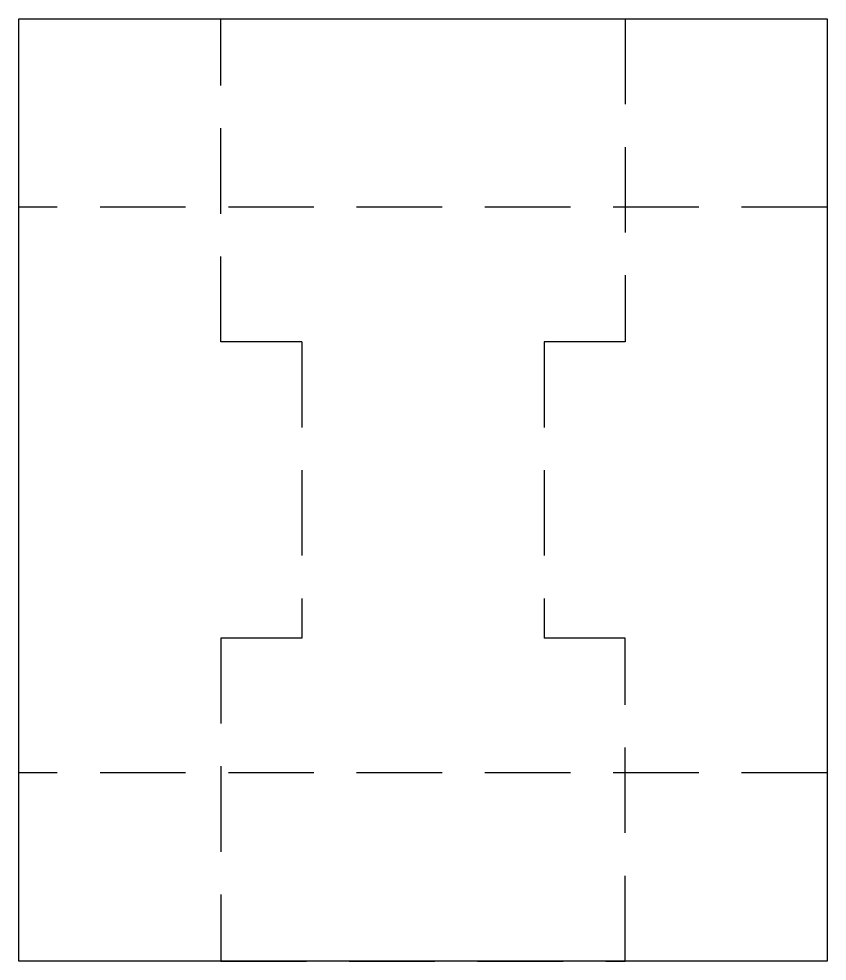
# Model space of a CAD drawing. Header units: millimetres. Extents: x 0 to 30, y 0 to 35.
import ezdxf

# ---------------------------------------------------------------- set-up
doc = ezdxf.new("R2010")
doc.units = ezdxf.units.MM
doc.linetypes.add('HIDDEN2', pattern=[4.7625, 3.175, -1.5875])

# ---------------------------------------------------------------- blocks, each defined once
blk = doc.blocks.new('EL-4')
at = {"color": 1, "linetype": 'HIDDEN2'}
for p, q in [((15, 28), (-15, 28)), ((-4.5, 23), (-4.5, 12)), ((4.5, 23), (4.5, 12)), ((15, 7), (-15, 7))]:
    blk.add_line(p, q, dxfattribs=at)
at = {"color": 1}
blk.add_lwpolyline([(-15, 35), (15, 35), (15, 0), (-15, 0)], close=True, dxfattribs=at)
at = {"color": 1, "linetype": 'HIDDEN2'}
for points in [[(-4.5, 23), (-7.5, 23), (-7.5, 35), (7.5, 35), (7.5, 23), (4.5, 23)], [(-4.5, 12), (-7.5, 12), (-7.5, 0), (7.5, 0), (7.5, 12), (4.5, 12)]]:
    blk.add_lwpolyline(points, dxfattribs=at)

msp = doc.modelspace()

# ---------------------------------------------------------------- block references
at = {"color": 7}
msp.add_blockref('EL-4', (15, 0), dxfattribs=at)

doc.saveas('drawing.dxf')
